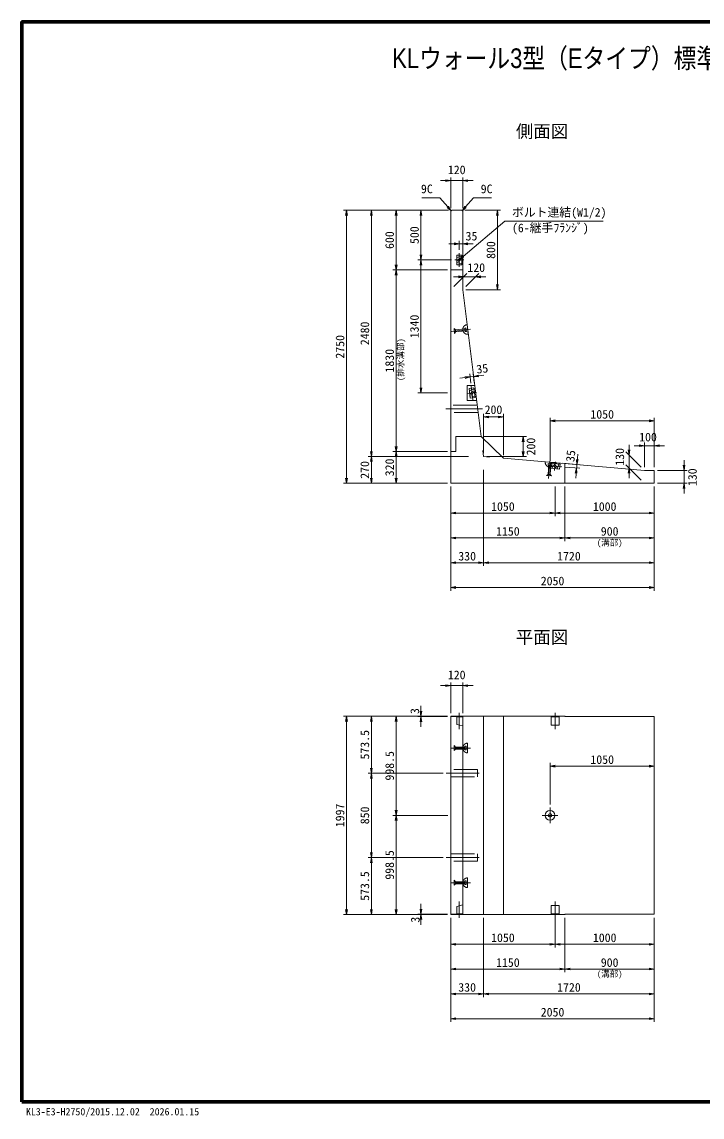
# Model space of a CAD drawing. Units: millimetres at full size, sheet at 1:40. Extents: x 141688 to 157488, y 10657 to 21690.
# Drawn here: x 141688 to 148538, y 10657 to 21690 of the extents above; entities that cross this region are included whole.
import ezdxf
from ezdxf.enums import TextEntityAlignment as Align

# ---------------------------------------------------------------- set-up
doc = ezdxf.new("R2010")
doc.units = ezdxf.units.MM
doc.header["$LTSCALE"] = 40
doc.linetypes.add('CHAIN', pattern=[18.5, 12, -1.5, 3.5, -1.5])
doc.linetypes.add('DASHED', pattern=[7.5, 6, -1.5])
for name, color, linetype, lineweight in [('01図枠', 1, 'Continuous', 70), ('中心', 6, 'CHAIN', 9), ('外形線', 7, 'Continuous', 13), ('寸法', 2, 'Continuous', 9), ('細線', 4, 'Continuous', 9), ('連結部', 4, 'Continuous', 13)]:
    doc.layers.add(name, color=color, linetype=linetype, lineweight=lineweight)
doc.layers.add('文字', color=7, linetype='Continuous')
doc.styles.add('ＭＳ ゴシック', font='')
doc.styles.add('ＭＳ Ｐゴシック', font='')
doc.styles.get('ＭＳ ゴシック').set_extended_font_data('MS Gothic')
doc.styles.get('ＭＳ Ｐゴシック').set_extended_font_data('MS PGothic')

# ---------------------------------------------------------------- blocks, each defined once
blk = doc.blocks.new('open_arrow')
at = {"color": 0, "linetype": 'Continuous', "lineweight": -2}
blk.add_lwpolyline([(7.5, 1.25), (0, 0), (7.5, -1.25)], dxfattribs=at)

msp = doc.modelspace()

# ---------------------------------------------------------------- linework, layer by layer
at = {"layer": '01図枠'}
msp.add_lwpolyline([(141687.54, 10809.99), (157487.54, 10809.99), (157487.54, 21689.99), (141687.54, 21689.99)], close=True, dxfattribs=at)
at = {"layer": '中心'}
for p, q in [((146091.77, 19223.25), (146091.77, 19360.25)), ((146046.77, 19291.75), (146136.77, 19291.75)), ((146206.54, 18595.47), (146013.04, 18571.28)), ((146229.99, 17883.78), (146213, 18019.72)), ((146176.84, 17946.17), (146266.15, 17957.33)), ((146327.16, 17791.75), (145956.77, 17791.75)), ((147125.01, 17208.5), (146988.52, 17220.29)), ((147009.35, 17283.74), (146992.56, 17089.46)), ((147052.89, 17169.56), (147060.64, 17259.23)), ((146091.77, 14563.76), (146091.77, 14728.76)), ((147056.77, 14563.76), (147056.77, 14728.76)), ((146206.77, 14374.76), (146011.77, 14374.76)), ((145961.77, 14121.26), (146291.77, 14121.26)), ((147085.77, 13696.26), (146927.77, 13696.26)), ((147006.77, 13775.26), (147006.77, 13617.26)), ((145961.77, 13271.26), (146291.77, 13271.26)), ((146206.77, 13017.76), (146011.77, 13017.76)), ((146091.77, 12828.76), (146091.77, 12663.76)), ((147056.77, 12828.76), (147056.77, 12663.76))]:
    msp.add_line(p, q, dxfattribs=at)
at = {"layer": '外形線'}
for p, q in [((146015.77, 19791.75), (146006.77, 19782.75)), ((146006.77, 19782.75), (146006.77, 17041.75)), ((146117.77, 19791.75), (146126.77, 19782.75)), ((146126.77, 19782.75), (146126.77, 18991.75)), ((146126.77, 18991.75), (146311.77, 17511.75)), ((146311.77, 17511.75), (146536.77, 17294.46)), ((146329.32, 17371.3), (146336.77, 17311.75)), ((146336.77, 17311.75), (146396.56, 17306.58)), ((146536.77, 17294.46), (147956.77, 17171.75)), ((148056.77, 17171.75), (147956.77, 17171.75)), ((148056.77, 17041.75), (148056.77, 17171.75)), ((146006.77, 17041.75), (148056.77, 17041.75)), ((146006.77, 14694.76), (147156.77, 14694.76)), ((146006.77, 14694.76), (146006.77, 12697.76)), ((146126.77, 14694.76), (146126.77, 12697.76)), ((147159.77, 14691.76), (147156.77, 14694.76)), ((147159.77, 14691.76), (148056.77, 14691.76)), ((148056.77, 12700.76), (148056.77, 14691.76)), ((146006.77, 12697.76), (147156.77, 12697.76)), ((147156.77, 12697.76), (147159.77, 12700.76)), ((147159.77, 12700.76), (148056.77, 12700.76))]:
    msp.add_line(p, q, dxfattribs=at)
at = {"layer": '寸法'}
for p, q in [((145902.77, 20091.75), (146230.77, 20091.75)), ((146006.77, 19814.75), (146006.77, 20123.75)), ((146126.77, 19814.75), (146126.77, 20123.75)), ((145983.77, 19791.75), (144924.77, 19791.75)), ((144956.77, 17041.75), (144956.77, 19791.75)), ((145983.77, 19791.75), (145174.77, 19791.75)), ((145206.77, 17311.75), (145206.77, 19791.75)), ((145983.77, 19791.75), (145424.77, 19791.75)), ((145456.77, 19791.75), (145456.77, 19191.75)), ((145983.77, 19791.75), (145674.77, 19791.75)), ((145706.77, 19791.75), (145706.77, 19291.75)), ((146149.77, 19791.75), (146508.77, 19791.75)), ((146476.77, 18991.75), (146476.77, 19791.75)), ((146230.77, 19453.95), (145987.77, 19453.95)), ((146091.77, 19392.25), (146091.77, 19485.95)), ((146126.77, 19323.75), (146126.77, 19485.95)), ((146014.77, 19291.75), (145674.77, 19291.75)), ((146014.77, 19291.75), (145674.77, 19291.75)), ((145706.77, 19291.75), (145706.77, 17951.75)), ((145974.77, 19191.75), (145424.77, 19191.75)), ((145974.77, 19191.75), (145424.77, 19191.75)), ((145456.77, 19191.75), (145456.77, 17361.75)), ((146360.88, 19121.87), (146032.88, 19121.87)), ((146038.77, 19023.75), (146168.88, 19153.87)), ((146158.77, 19023.75), (146288.88, 19153.87)), ((146158.77, 18991.75), (146508.77, 18991.75)), ((146098.18, 18099.8), (146339.3, 18129.94)), ((146209.03, 18051.47), (146197.41, 18144.45)), ((146243.42, 18058.5), (146232.14, 18148.79)), ((145974.77, 17951.75), (145674.77, 17951.75)), ((146336.77, 17343.75), (146336.77, 17742.2)), ((146536.77, 17710.2), (146336.77, 17710.2)), ((146536.77, 17326.46), (146536.77, 17742.2)), ((147006.77, 17285.85), (147006.77, 17702.87)), ((148056.77, 17670.87), (147006.77, 17670.87)), ((148056.77, 17203.75), (148056.77, 17702.87)), ((146343.77, 17511.75), (146767.84, 17511.75)), ((146735.84, 17511.75), (146735.84, 17311.75)), ((147956.77, 17203.75), (147956.77, 17452.87)), ((148056.77, 17203.75), (148056.77, 17452.87)), ((145974.77, 17361.75), (145424.77, 17361.75)), ((145974.77, 17361.75), (145424.77, 17361.75)), ((145456.77, 17041.75), (145456.77, 17361.75)), ((147285.5, 17334.15), (147264.58, 17092.05)), ((147924.77, 17203.75), (147770.31, 17358.21)), ((147802.31, 17092.21), (147802.31, 17430.21)), ((148160.77, 17420.87), (147852.77, 17420.87)), ((146186.58, 17311.75), (145174.77, 17311.75)), ((146186.58, 17311.75), (145174.77, 17311.75)), ((145206.77, 17041.75), (145206.77, 17311.75)), ((146368.77, 17311.75), (146767.84, 17311.75)), ((147131.51, 17243.07), (147308.43, 17227.78)), ((147924.77, 17073.75), (147770.31, 17228.21)), ((148356.77, 16937.75), (148356.77, 17275.75)), ((146336.77, 17177.2), (146336.77, 16209.75)), ((146336.77, 17177.2), (146336.77, 16209.75)), ((147156.9, 17205.74), (147305.42, 17192.91)), ((148088.77, 17171.75), (148388.77, 17171.75)), ((145974.77, 17041.75), (144924.77, 17041.75)), ((145974.77, 17041.75), (145174.77, 17041.75)), ((145974.77, 17041.75), (145424.77, 17041.75)), ((146006.77, 17009.75), (146006.77, 15959.75)), ((146006.77, 17009.75), (146006.77, 16209.75)), ((146006.77, 17009.75), (146006.77, 16459.75)), ((146006.77, 17009.75), (146006.77, 16709.75)), ((147056.77, 17009.75), (147056.77, 16709.75)), ((147056.77, 17009.75), (147056.77, 16709.75)), ((147156.77, 17009.75), (147156.77, 16459.75)), ((147156.77, 17009.75), (147156.77, 16459.75)), ((148056.77, 17009.75), (148056.77, 15959.75)), ((148056.77, 17009.75), (148056.77, 16209.75)), ((148056.77, 17009.75), (148056.77, 16709.75)), ((148056.77, 17009.75), (148056.77, 16459.75)), ((148088.77, 17041.75), (148388.77, 17041.75)), ((146006.77, 16741.75), (147056.77, 16741.75)), ((148056.77, 16741.75), (147056.77, 16741.75)), ((147156.77, 16491.75), (146006.77, 16491.75)), ((148056.77, 16491.75), (147156.77, 16491.75)), ((146006.77, 16241.75), (146336.77, 16241.75)), ((146336.77, 16241.75), (148056.77, 16241.75)), ((146006.77, 15991.75), (148056.77, 15991.75)), ((146006.77, 14726.76), (146006.77, 15035.76)), ((146126.77, 14726.76), (146126.77, 15035.76)), ((145902.77, 15003.76), (146230.77, 15003.76)), ((145706.77, 14798.76), (145706.77, 14587.76)), ((145974.77, 14694.76), (144924.77, 14694.76)), ((144956.77, 14694.76), (144956.77, 12697.76)), ((145974.77, 14694.76), (145174.77, 14694.76)), ((145206.77, 14694.76), (145206.77, 14121.26)), ((145974.77, 14694.76), (145424.77, 14694.76)), ((145456.77, 14694.76), (145456.77, 13696.26)), ((145974.77, 14694.76), (145674.77, 14694.76)), ((145974.77, 14691.76), (145674.77, 14691.76)), ((147006.77, 13807.26), (147006.77, 14224.28)), ((148056.77, 14192.28), (147006.77, 14192.28)), ((148056.77, 13725.16), (148056.77, 14224.28)), ((145929.77, 14121.26), (145174.77, 14121.26)), ((145929.77, 14121.26), (145174.77, 14121.26)), ((145206.77, 14121.26), (145206.77, 13271.26)), ((145975.77, 13696.26), (145424.77, 13696.26)), ((145975.77, 13696.26), (145424.77, 13696.26)), ((145456.77, 13696.26), (145456.77, 12697.76)), ((145929.77, 13271.26), (145174.77, 13271.26)), ((145929.77, 13271.26), (145174.77, 13271.26)), ((145206.77, 13271.26), (145206.77, 12697.76)), ((145706.77, 12593.76), (145706.77, 12804.76)), ((145974.77, 12697.76), (144924.77, 12697.76)), ((145974.77, 12697.76), (145174.77, 12697.76)), ((145974.77, 12697.76), (145424.77, 12697.76)), ((145974.77, 12700.76), (145674.77, 12700.76)), ((145974.77, 12697.76), (145674.77, 12697.76)), ((146006.77, 12665.76), (146006.77, 11615.76)), ((146006.77, 12665.76), (146006.77, 11865.76)), ((146006.77, 12665.76), (146006.77, 12115.76)), ((146006.77, 12665.76), (146006.77, 12365.76)), ((146336.77, 12665.76), (146336.77, 11865.76)), ((146336.77, 12665.76), (146336.77, 11865.76)), ((147056.77, 12665.76), (147056.77, 12365.76)), ((147056.77, 12665.76), (147056.77, 12365.76)), ((147156.77, 12665.76), (147156.77, 12115.76)), ((147156.77, 12665.76), (147156.77, 12115.76)), ((148056.77, 12665.76), (148056.77, 11615.76)), ((148056.77, 12665.76), (148056.77, 11865.76)), ((148056.77, 12665.76), (148056.77, 12365.76)), ((148056.77, 12665.76), (148056.77, 12115.76)), ((146006.77, 12397.76), (147056.77, 12397.76)), ((148056.77, 12397.76), (147056.77, 12397.76)), ((147156.77, 12147.76), (146006.77, 12147.76)), ((148056.77, 12147.76), (147156.77, 12147.76)), ((146006.77, 11897.76), (146336.77, 11897.76)), ((146336.77, 11897.76), (148056.77, 11897.76)), ((146006.77, 11647.76), (148056.77, 11647.76))]:
    msp.add_line(p, q, dxfattribs=at)
at = {"layer": '寸法', "color": 3, "linetype": 'DASHED'}
for p, q in [((146045.91, 18550.22), (146039.7, 18599.86)), ((146039.7, 18599.86), (146053.14, 18586.42)), ((146055.62, 18566.55), (146045.91, 18550.22)), ((146148.73, 18598.37), (146053.14, 18586.42)), ((146053.14, 18586.42), (146055.62, 18566.55)), ((146151.21, 18578.5), (146055.62, 18566.55)), ((146147.74, 18606.26), (146159.65, 18607.75)), ((146152.21, 18570.54), (146147.74, 18606.26)), ((146164.12, 18572.03), (146152.21, 18570.54)), ((146159.65, 18607.75), (146164.12, 18572.03)), ((146170.68, 18640.42), (146182.85, 18543.08)), ((146957.9, 17258.07), (147055.64, 17249.62)), ((146994.43, 17227.81), (146986.14, 17131.84)), ((146986.51, 17228.5), (146987.54, 17240.45)), ((147022.38, 17225.4), (146986.51, 17228.5)), ((146987.54, 17240.45), (147023.41, 17237.35)), ((147014.38, 17226.09), (147006.09, 17130.11)), ((147023.41, 17237.35), (147022.38, 17225.4)), ((146970.19, 17121.51), (146986.14, 17131.84)), ((147020.03, 17117.2), (146970.19, 17121.51)), ((146986.14, 17131.84), (147006.09, 17130.11)), ((147006.09, 17130.11), (147020.03, 17117.2)), ((146041.77, 14349.78), (146041.77, 14399.81)), ((146041.77, 14399.81), (146053.43, 14384.81)), ((146053.43, 14364.78), (146041.77, 14349.78)), ((146149.77, 14384.81), (146053.43, 14384.81)), ((146053.43, 14384.81), (146053.43, 14364.78)), ((146149.77, 14364.78), (146053.43, 14364.78)), ((146149.77, 14356.76), (146149.77, 14392.76)), ((146149.77, 14392.76), (146161.77, 14392.76)), ((146161.77, 14356.76), (146149.77, 14356.76)), ((146161.77, 14392.76), (146161.77, 14356.76)), ((146176.77, 14423.81), (146176.77, 14325.71)), ((146041.77, 12992.78), (146041.77, 13042.81)), ((146041.77, 13042.81), (146053.43, 13027.81)), ((146149.77, 13027.81), (146053.43, 13027.81)), ((146053.43, 13027.81), (146053.43, 13007.78)), ((146149.77, 12999.76), (146149.77, 13035.76)), ((146149.77, 13035.76), (146161.77, 13035.76)), ((146161.77, 13035.76), (146161.77, 12999.76)), ((146176.77, 13066.81), (146176.77, 12968.71)), ((146053.43, 13007.78), (146041.77, 12992.78)), ((146149.77, 13007.78), (146053.43, 13007.78)), ((146161.77, 12999.76), (146149.77, 12999.76))]:
    msp.add_line(p, q, dxfattribs=at)
at = {"layer": '寸法'}
for points in [[(146011.25, 19787.23), (145977.07, 19826.42), (145897.29, 19917.89), (145715.55, 19917.89)], [(146122.29, 19787.23), (146156.47, 19826.42), (146236.24, 19917.89), (146417.99, 19917.89)], [(146091.77, 19291.75), (146131.4, 19325.42), (146551.17, 19682.08), (147541.77, 19682.08)]]:
    msp.add_lwpolyline(points, dxfattribs=at)
at = {"layer": '寸法', "color": 3}
msp.add_circle((147006.77, 13696.26), 18, dxfattribs=at)
at = {"layer": '寸法', "color": 3, "linetype": 'DASHED'}
for centre, start, end in [((146176.77, 18591.75), 97.12502, 277.12502), ((147006.77, 17253.85), 175.06078, 355.06078), ((146176.77, 14374.76), 90, 270), ((146176.77, 13017.76), 90, 270)]:
    msp.add_arc(centre, 49.05, start, end, dxfattribs=at)
at = {"layer": '細線'}
for p, q in [((146066.77, 19243.25), (146066.77, 19340.25)), ((146066.77, 19340.25), (146116.77, 19340.25)), ((146116.77, 19243.25), (146116.77, 19340.25)), ((146066.77, 19243.25), (146116.77, 19243.25)), ((146091.77, 19303.06), (146080.45, 19291.75)), ((146103.08, 19291.75), (146091.77, 19280.44)), ((146006.77, 19191.75), (146126.77, 19191.75)), ((146172.39, 18026.75), (146247.39, 18026.75)), ((146172.39, 17876.75), (146172.39, 18026.75)), ((146190.67, 17996.77), (146240.29, 18002.98)), ((146202.7, 17900.52), (146190.67, 17996.77)), ((146252.32, 17906.72), (146240.29, 18002.98)), ((146172.39, 17876.75), (146266.14, 17876.75)), ((146202.7, 17900.52), (146252.32, 17906.72)), ((146220.09, 17962.98), (146210.27, 17950.35)), ((146232.72, 17953.15), (146222.9, 17940.52)), ((146056.77, 17511.75), (146056.77, 17361.75)), ((146311.77, 17511.75), (146056.77, 17511.75)), ((146006.77, 17361.75), (146056.77, 17361.75)), ((147006.3, 17193.66), (147010.6, 17243.48)), ((147107.24, 17235.13), (147010.6, 17243.48)), ((147045.5, 17215.37), (147055.79, 17203.12)), ((147057.74, 17225.67), (147068.04, 17213.42)), ((147102.94, 17185.31), (147107.24, 17235.13)), ((147156.77, 17041.75), (147156.77, 17240.88)), ((147102.94, 17185.31), (147006.3, 17193.66)), ((146336.77, 14694.76), (146336.77, 12697.76)), ((146536.77, 14694.76), (146536.77, 12697.76)), ((147096.77, 14688.76), (147016.77, 14688.76)), ((147016.77, 14603.76), (147016.77, 14688.76)), ((147096.77, 14603.76), (147096.77, 14688.76)), ((147096.77, 14603.76), (147016.77, 14603.76)), ((147096.77, 12788.76), (147016.77, 12788.76)), ((147016.77, 12788.76), (147016.77, 12703.76)), ((147096.77, 12703.76), (147016.77, 12703.76)), ((147096.77, 12788.76), (147096.77, 12703.76))]:
    msp.add_line(p, q, dxfattribs=at)
at = {"layer": '細線', "linetype": 'DASHED'}
for p, q in [((146126.77, 19331.75), (146066.77, 19316.75)), ((146126.77, 19251.75), (146126.77, 19331.75)), ((146066.77, 19266.75), (146126.77, 19251.75)), ((146251.26, 17995.78), (146193.59, 17973.45)), ((146261.19, 17916.4), (146251.26, 17995.78)), ((146199.79, 17923.84), (146261.19, 17916.4)), ((146272.08, 17829.25), (146006.77, 17829.25)), ((146281.46, 17754.25), (146006.77, 17754.25)), ((147019.93, 17252.71), (147029.71, 17191.64)), ((147099.63, 17245.82), (147019.93, 17252.71)), ((147079.52, 17187.34), (147099.63, 17245.82)), ((146006.77, 14691.76), (146126.77, 14691.76)), ((146066.77, 14688.76), (146066.77, 14612.76)), ((146066.77, 14688.76), (146126.77, 14688.76)), ((146126.77, 14688.76), (146126.77, 14597.76)), ((146066.77, 14612.76), (146126.77, 14597.76)), ((146006.77, 12700.76), (146126.77, 12700.76)), ((146066.77, 12779.76), (146126.77, 12794.76)), ((146066.77, 12703.76), (146066.77, 12779.76)), ((146066.77, 12703.76), (146126.77, 12703.76)), ((146126.77, 12703.76), (146126.77, 12794.76))]:
    msp.add_line(p, q, dxfattribs=at)
for points in [[(146006.77, 14083.76), (146276.77, 14083.76), (146276.77, 14158.76), (146006.77, 14158.76)], [(146006.77, 13308.76), (146276.77, 13308.76), (146276.77, 13233.76), (146006.77, 13233.76)]]:
    msp.add_lwpolyline(points, close=True, dxfattribs=at)
at = {"layer": '細線'}
for centre, start, end in [((146086.11, 19286.09), 135, 315), ((146097.43, 19297.41), 315, 135), ((146216.58, 17945.43), 142.12502, 322.12502), ((146226.41, 17958.06), 322.12502, 142.12502), ((147051.62, 17220.52), 40.06078, 220.06078), ((147061.92, 17208.27), 220.06078, 40.06078)]:
    msp.add_arc(centre, 8, start, end, dxfattribs=at)
at = {"layer": '連結部', "color": 7}
msp.add_line((146015.77, 19791.75), (146117.77, 19791.75), dxfattribs=at)
at = {"layer": '連結部', "color": 3}
msp.add_circle((147006.77, 13696.26), 49, dxfattribs=at)

# ---------------------------------------------------------------- block references
at = {"layer": '寸法', "xscale": 6.93, "yscale": 6.93}
for p, rotation in [((146006.77, 20091.75), 180), ((144956.77, 19791.75), 270), ((145206.77, 19791.75), 270), ((145456.77, 19791.75), 270), ((145706.77, 19791.75), 270), ((146011.25, 19787.23), 131.1), ((146122.29, 19787.23), 48.9), ((146476.77, 19791.75), 270), ((146091.77, 19453.95), 180), ((145706.77, 19291.75), 90), ((146091.77, 19291.75), 40.4), ((145456.77, 19191.75), 90), ((145706.77, 19291.75), 270), ((145456.77, 19191.75), 270), ((146136.88, 19121.87), 180), ((146476.77, 18991.75), 90), ((146201.38, 18112.7), 187.1), ((146236.11, 18117.04), 7.1), ((145706.77, 17951.75), 90), ((146536.77, 17710.2), 180), ((148056.77, 17670.87), 180), ((146735.84, 17511.75), 270), ((145206.77, 17311.75), 90), ((145456.77, 17361.75), 90), ((145456.77, 17361.75), 270), ((146735.84, 17311.75), 90), ((147802.31, 17326.21), 90), ((147956.77, 17420.87), 180), ((145206.77, 17311.75), 270), ((147276.55, 17230.53), 85.1), ((148356.77, 17171.75), 90), ((147273.54, 17195.66), 265.1), ((147802.31, 17196.21), 270), ((144956.77, 17041.75), 90), ((145206.77, 17041.75), 90), ((145456.77, 17041.75), 90), ((148356.77, 17041.75), 270), ((147056.77, 16741.75), 180), ((148056.77, 16741.75), 180), ((147156.77, 16491.75), 180), ((148056.77, 16491.75), 180), ((146336.77, 16241.75), 180), ((148056.77, 16241.75), 180), ((148056.77, 15991.75), 180), ((146006.77, 15003.76), 180), ((144956.77, 14694.76), 270), ((145206.77, 14694.76), 270), ((145456.77, 14694.76), 270), ((145706.77, 14694.76), 90), ((145706.77, 14691.76), 270), ((145206.77, 14121.26), 90), ((148056.77, 14192.28), 180), ((145206.77, 14121.26), 270), ((145456.77, 13696.26), 90), ((145456.77, 13696.26), 270), ((145206.77, 13271.26), 90), ((145206.77, 13271.26), 270), ((144956.77, 12697.76), 90), ((145206.77, 12697.76), 90), ((145456.77, 12697.76), 90), ((145706.77, 12700.76), 90), ((145706.77, 12697.76), 270), ((147056.77, 12397.76), 180), ((148056.77, 12397.76), 180), ((147156.77, 12147.76), 180), ((148056.77, 12147.76), 180), ((146336.77, 11897.76), 180), ((148056.77, 11897.76), 180), ((148056.77, 11647.76), 180)]:
    msp.add_blockref('open_arrow', p, dxfattribs=dict(at, rotation=rotation))
for p in [(146126.77, 20091.75), (146126.77, 19453.95), (146256.88, 19121.87), (146336.77, 17710.2), (147006.77, 17670.87), (148056.77, 17420.87), (146006.77, 16741.75), (147056.77, 16741.75), (146006.77, 16491.75), (147156.77, 16491.75), (146006.77, 16241.75), (146336.77, 16241.75), (146006.77, 15991.75), (146126.77, 15003.76), (147006.77, 14192.28), (146006.77, 12397.76), (147056.77, 12397.76), (146006.77, 12147.76), (147156.77, 12147.76), (146006.77, 11897.76), (146336.77, 11897.76), (146006.77, 11647.76)]:
    msp.add_blockref('open_arrow', p, dxfattribs=at)

# ---------------------------------------------------------------- texts
at = {"layer": '寸法', "style": 'ＭＳ ゴシック'}
for s, p in [('120', (146066.77, 20199.75)), ('35', (146215.27, 19531.89)), ('120', (146263.12, 19214.51)), ('200', (146436.77, 17783.31)), ('1050', (147531.77, 17736.87)), ('100', (147993.29, 17507.53)), ('1050', (146531.77, 16807.75)), ('1000', (147556.77, 16807.75)), ('1150', (146581.77, 16557.75)), ('900', (147606.77, 16557.75)), ('330', (146171.77, 16307.75)), ('1720', (147196.77, 16307.75)), ('2050', (147031.77, 16057.75)), ('120', (146066.77, 15111.76)), ('1050', (147531.77, 14258.28)), ('1050', (146531.77, 12463.76)), ('1000', (147556.77, 12463.76)), ('1150', (146581.77, 12213.76)), ('900', (147606.77, 12213.76)), ('330', (146171.77, 11963.76)), ('1720', (147196.77, 11963.76)), ('2050', (147031.77, 11713.76))]:
    msp.add_text(s, height=87.35, dxfattribs=at).set_placement(p, align=Align.MIDDLE_CENTER)
msp.add_text('9C', height=87.35, dxfattribs=at).set_placement((145825.29, 19937.89), align=Align.BOTTOM_RIGHT)
for s, p in [('9C', (146308.24, 19937.89)), ('ボルト連結(W1/2)', (146623.17, 19702.08))]:
    msp.add_text(s, height=87.35, dxfattribs=at).set_placement(p, align=Align.BOTTOM_LEFT)
at = {"layer": '寸法', "color": 3, "style": 'ＭＳ ゴシック'}
msp.add_text('(6-継手ﾌﾗﾝｼﾞ)', height=87.35, dxfattribs=at).set_placement((146623.17, 19658.47), align=Align.TOP_LEFT)
at = {"layer": '寸法', "style": 'ＭＳ ゴシック'}
for s, rotation, p in [('600', 90, (145390.77, 19491.75)), ('500', 90, (145640.77, 19541.75)), ('800', 90, (146410.77, 19391.75)), ('2480', 90, (145140.77, 18551.75)), ('1340', 90, (145640.77, 18621.75)), ('2750', 90, (144890.77, 18416.75)), ('1830', 90, (145390.77, 18276.75)), ('35', 7.125, (146323.69, 18196.87)), ('200', 90, (146813.75, 17411.75)), ('35', 85.061, (147213.86, 17317.01)), ('130', 90, (147708.52, 17308.21)), ('270', 90, (145140.77, 17176.75)), ('320', 90, (145390.77, 17201.75)), ('130', 90, (148440.21, 17103.05)), ('3', 90, (145643.95, 14747.2)), ('573.5', 90, (145140.77, 14408.01)), ('998.5', 90, (145390.77, 14195.51)), ('1997', 90, (144890.77, 13696.26)), ('850', 90, (145140.77, 13696.26)), ('998.5', 90, (145390.77, 13197.01)), ('573.5', 90, (145140.77, 12984.51)), ('3', 90, (145649.24, 12645.31))]:
    msp.add_text(s, height=87.35, rotation=rotation, dxfattribs=at).set_placement(p, align=Align.MIDDLE_CENTER)
at = {"layer": '寸法', "color": 3, "style": 'ＭＳ ゴシック'}
msp.add_text('(排水溝部)', height=61.71, rotation=90, dxfattribs=at).set_placement((145551.4, 18073.13), align=Align.BOTTOM_LEFT)
for p in [(147478.94, 16394.18), (147478.94, 12050.19)]:
    msp.add_text('(溝部)', height=61.71, dxfattribs=at).set_placement(p, align=Align.BOTTOM_LEFT)
at = {"layer": '文字', "style": 'ＭＳ Ｐゴシック', "width": 0.85}
msp.add_text(' KLウォール3型（Eタイプ）標準部構造図\u3000\u3000\u3000\u3000\u3000\u3000\u3000\u3000\u3000\u3000\u3000\u3000\u3000\u3000 \u3000\u3000\u3000\u3000', height=197.9, dxfattribs=at).set_placement((149587.54, 21165.77), align=Align.BOTTOM_CENTER)
at = {"layer": '文字', "style": 'ＭＳ Ｐゴシック'}
for s, p in [(' 側面図 ', (146926.14, 20485.14)), (' 平面図 ', (146926.14, 15388.15))]:
    msp.add_text(s, height=128.7, dxfattribs=at).set_placement(p, align=Align.BOTTOM_CENTER)
at = {"layer": '文字', "style": 'ＭＳ ゴシック'}
msp.add_text('KL3-E3-H2750/2015.12.02  2026.01.15', height=73.31, dxfattribs=at).set_placement((141727.74, 10652.54), align=Align.BOTTOM_LEFT)

doc.saveas('drawing.dxf')
